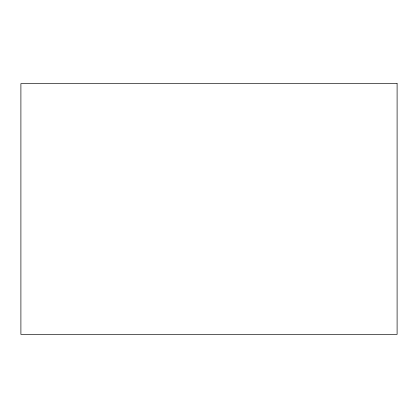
<?xml version="1.0" encoding="UTF-8"?>
<svg xmlns="http://www.w3.org/2000/svg" width="418" height="418" viewBox="0 0 418 418"><rect width="100%" height="100%" fill="white"/><g stroke="black" fill="none" stroke-linecap="round" stroke-linejoin="round"><path stroke-width="0.63" d="M397.1 83.6L20.9 83.6L20.9 334.4L397.1 334.4L397.1 83.6"/></g></svg>
